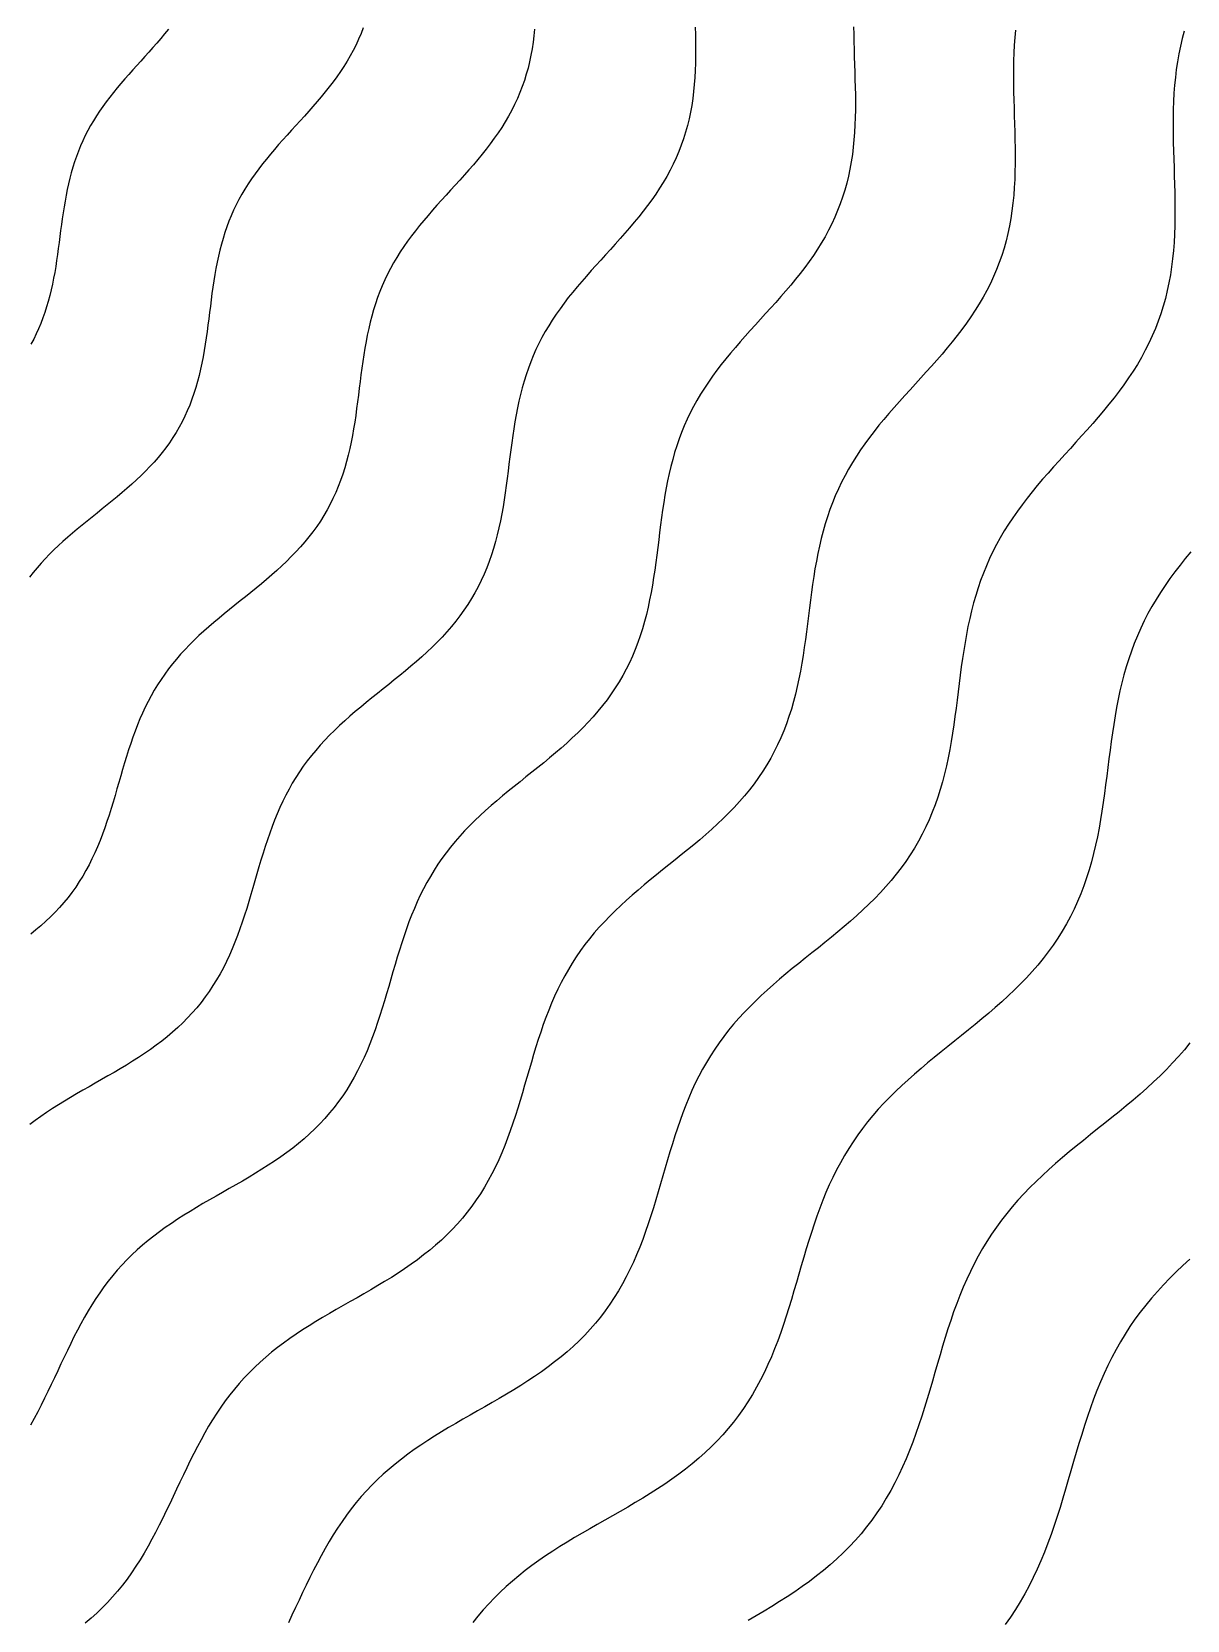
# Model space of a CAD drawing. Header units: millimetres. Extents: x -14.2 to 14.2, y -14.2 to 14.2.
# Drawn here: x 4.376 to 6.577, y -4.881 to -1.855 of the extents above; entities that cross this region are included whole.
import ezdxf

# ---------------------------------------------------------------- set-up
doc = ezdxf.new("R2010")
doc.units = ezdxf.units.MM
doc.layers.add('DOKU', color=8, linetype='Continuous')
doc.layers.add('KESIM', color=1, linetype='Continuous')

msp = doc.modelspace()

# ---------------------------------------------------------------- linework, layer by layer
at = {"layer": 'DOKU'}
for points in [[(5.6402, -1.8462), (5.6405, -1.86), (5.6408, -1.8737), (5.6409, -1.8874), (5.6408, -1.9011), (5.6406, -1.9147), (5.6401, -1.9283), (5.6394, -1.9418), (5.6384, -1.9552), (5.637, -1.9685), (5.6354, -1.9818), (5.6334, -1.9949), (5.6311, -2.0079), (5.6284, -2.0208), (5.6253, -2.0335), (5.6218, -2.0462), (5.6179, -2.0586), (5.6135, -2.0709), (5.6088, -2.0831), (5.6037, -2.0951), (5.5982, -2.107), (5.5923, -2.1187), (5.5859, -2.1303), (5.5793, -2.1417), (5.5723, -2.153), (5.5649, -2.1641), (5.5572, -2.1751), (5.5493, -2.1859), (5.5411, -2.1967), (5.5326, -2.2073), (5.524, -2.2178), (5.5151, -2.2283), (5.5061, -2.2386), (5.497, -2.2489), (5.4878, -2.2591), (5.4786, -2.2693), (5.4693, -2.2795), (5.4601, -2.2896), (5.4509, -2.2998), (5.4418, -2.3099), (5.4328, -2.3201), (5.4239, -2.3303), (5.4152, -2.3406), (5.4067, -2.3509), (5.3984, -2.3613), (5.3904, -2.3718), (5.3826, -2.3824), (5.3751, -2.3931), (5.3679, -2.404), (5.361, -2.415), (5.3545, -2.4261), (5.3482, -2.4373), (5.3424, -2.4487), (5.3368, -2.4603), (5.3316, -2.472), (5.3268, -2.4839), (5.3223, -2.496), (5.3181, -2.5082), (5.3142, -2.5205), (5.3106, -2.533), (5.3073, -2.5457), (5.3043, -2.5585), (5.3016, -2.5714), (5.299, -2.5845), (5.2967, -2.5977), (5.2945, -2.611), (5.2925, -2.6243), (5.2906, -2.6378), (5.2888, -2.6513), (5.2871, -2.6649), (5.2854, -2.6785), (5.2837, -2.6922), (5.2819, -2.7058), (5.2801, -2.7194), (5.2782, -2.733), (5.2762, -2.7466), (5.274, -2.7601), (5.2716, -2.7735), (5.269, -2.7868), (5.2662, -2.8001), (5.2631, -2.8132), (5.2597, -2.8261), (5.256, -2.839), (5.252, -2.8516), (5.2477, -2.8641), (5.243, -2.8764), (5.2379, -2.8885), (5.2325, -2.9004), (5.2267, -2.9121), (5.2205, -2.9236), (5.2139, -2.9349), (5.207, -2.946), (5.1996, -2.9568), (5.192, -2.9674), (5.1839, -2.9779), (5.1756, -2.9881), (5.1669, -2.9981), (5.1579, -3.008), (5.1486, -3.0176), (5.139, -3.0271), (5.1292, -3.0364), (5.1192, -3.0456), (5.109, -3.0547), (5.0986, -3.0636), (5.0882, -3.0724), (5.0776, -3.0811), (5.0669, -3.0898), (5.0562, -3.0984), (5.0454, -3.107), (5.0347, -3.1156), (5.024, -3.1241), (5.0134, -3.1327), (5.003, -3.1414), (4.9926, -3.1501), (4.9824, -3.1589), (4.9724, -3.1678), (4.9626, -3.1767), (4.953, -3.1859), (4.9436, -3.1951), (4.9346, -3.2045), (4.9257, -3.2141), (4.9172, -3.2239), (4.909, -3.2338), (4.9011, -3.244), (4.8935, -3.2543), (4.8862, -3.2649), (4.8793, -3.2756), (4.8726, -3.2866), (4.8663, -3.2978), (4.8602, -3.3092), (4.8545, -3.3208), (4.849, -3.3326), (4.8438, -3.3446), (4.8388, -3.3568), (4.834, -3.3691), (4.8295, -3.3816), (4.8251, -3.3943), (4.8209, -3.4071), (4.8168, -3.42), (4.8128, -3.433), (4.809, -3.446), (4.8051, -3.4592), (4.8013, -3.4724), (4.7975, -3.4856), (4.7936, -3.4988), (4.7897, -3.5119), (4.7857, -3.5251), (4.7815, -3.5382), (4.7773, -3.5511), (4.7728, -3.564), (4.7682, -3.5768), (4.7633, -3.5894), (4.7582, -3.6019), (4.7528, -3.6141), (4.7472, -3.6262), (4.7413, -3.6381), (4.735, -3.6497), (4.7284, -3.6612), (4.7215, -3.6723), (4.7143, -3.6832), (4.7068, -3.6939), (4.6988, -3.7043), (4.6906, -3.7144), (4.682, -3.7242), (4.6731, -3.7338), (4.6638, -3.7431), (4.6543, -3.7522), (4.6444, -3.761), (4.6342, -3.7695), (4.6238, -3.7778), (4.6131, -3.7859), (4.6022, -3.7938), (4.5911, -3.8014), (4.5797, -3.8089), (4.5683, -3.8163), (4.5566, -3.8235), (4.5449, -3.8305), (4.533, -3.8375), (4.5211, -3.8444), (4.5092, -3.8512), (4.4973, -3.858), (4.4853, -3.8648), (4.4735, -3.8716), (4.4617, -3.8785), (4.4499, -3.8854), (4.4383, -3.8923), (4.4269, -3.8994), (4.4156, -3.9066), (4.4045, -3.9139), (4.3936, -3.9215), (4.3829, -3.9291), (4.3725, -3.937)], [(5.942, -1.845), (5.9421, -1.8593), (5.9424, -1.8736), (5.9427, -1.888), (5.9432, -1.9024), (5.9436, -1.9169), (5.9441, -1.9314), (5.9445, -1.9458), (5.9449, -1.9603), (5.9452, -1.9748), (5.9453, -1.9893), (5.9452, -2.0037), (5.9449, -2.018), (5.9444, -2.0323), (5.9437, -2.0466), (5.9426, -2.0607), (5.9412, -2.0748), (5.9395, -2.0887), (5.9374, -2.1026), (5.935, -2.1163), (5.9321, -2.1298), (5.9288, -2.1433), (5.9251, -2.1566), (5.921, -2.1697), (5.9165, -2.1827), (5.9115, -2.1955), (5.9061, -2.2082), (5.9003, -2.2207), (5.894, -2.233), (5.8874, -2.2452), (5.8804, -2.2573), (5.873, -2.2691), (5.8652, -2.2809), (5.8571, -2.2924), (5.8488, -2.3039), (5.8401, -2.3152), (5.8312, -2.3264), (5.8221, -2.3375), (5.8127, -2.3485), (5.8033, -2.3594), (5.7937, -2.3703), (5.784, -2.381), (5.7742, -2.3918), (5.7645, -2.4025), (5.7547, -2.4132), (5.7451, -2.4239), (5.7354, -2.4346), (5.726, -2.4453), (5.7166, -2.456), (5.7074, -2.4669), (5.6985, -2.4778), (5.6897, -2.4887), (5.6813, -2.4998), (5.6731, -2.511), (5.6652, -2.5223), (5.6576, -2.5337), (5.6503, -2.5453), (5.6434, -2.557), (5.6369, -2.5689), (5.6307, -2.5809), (5.6248, -2.5931), (5.6193, -2.6054), (5.6142, -2.618), (5.6095, -2.6306), (5.605, -2.6435), (5.601, -2.6565), (5.5972, -2.6697), (5.5937, -2.6831), (5.5906, -2.6966), (5.5876, -2.7102), (5.585, -2.724), (5.5825, -2.7379), (5.5802, -2.7519), (5.5781, -2.766), (5.5761, -2.7802), (5.5742, -2.7944), (5.5724, -2.8087), (5.5706, -2.8231), (5.5688, -2.8374), (5.567, -2.8518), (5.565, -2.8662), (5.563, -2.8805), (5.5609, -2.8948), (5.5586, -2.909), (5.5561, -2.9232), (5.5533, -2.9372), (5.5503, -2.9512), (5.5471, -2.965), (5.5435, -2.9786), (5.5396, -2.9921), (5.5354, -3.0055), (5.5308, -3.0186), (5.5259, -3.0316), (5.5205, -3.0444), (5.5148, -3.0569), (5.5087, -3.0693), (5.5022, -3.0814), (5.4953, -3.0933), (5.4879, -3.1049), (5.4802, -3.1164), (5.4721, -3.1276), (5.4637, -3.1386), (5.4548, -3.1494), (5.4457, -3.1599), (5.4362, -3.1703), (5.4264, -3.1805), (5.4163, -3.1905), (5.406, -3.2003), (5.3955, -3.21), (5.3847, -3.2195), (5.3738, -3.2289), (5.3627, -3.2382), (5.3515, -3.2474), (5.3403, -3.2565), (5.329, -3.2656), (5.3177, -3.2747), (5.3064, -3.2837), (5.2952, -3.2927), (5.284, -3.3018), (5.2729, -3.3109), (5.262, -3.3201), (5.2513, -3.3293), (5.2407, -3.3387), (5.2304, -3.3482), (5.2203, -3.3578), (5.2104, -3.3675), (5.2008, -3.3775), (5.1916, -3.3876), (5.1826, -3.3979), (5.1739, -3.4083), (5.1656, -3.419), (5.1576, -3.4299), (5.1499, -3.4411), (5.1426, -3.4524), (5.1356, -3.464), (5.1289, -3.4758), (5.1225, -3.4878), (5.1164, -3.5), (5.1106, -3.5124), (5.1051, -3.5251), (5.0999, -3.5379), (5.0949, -3.5509), (5.0901, -3.5641), (5.0855, -3.5775), (5.081, -3.5909), (5.0767, -3.6045), (5.0726, -3.6182), (5.0685, -3.632), (5.0644, -3.6459), (5.0604, -3.6597), (5.0564, -3.6737), (5.0523, -3.6876), (5.0482, -3.7015), (5.0439, -3.7153), (5.0396, -3.7291), (5.0351, -3.7428), (5.0304, -3.7564), (5.0255, -3.7698), (5.0203, -3.7831), (5.015, -3.7962), (5.0093, -3.8092), (5.0034, -3.8219), (4.9971, -3.8344), (4.9905, -3.8467), (4.9836, -3.8587), (4.9763, -3.8705), (4.9687, -3.882), (4.9607, -3.8932), (4.9524, -3.9042), (4.9437, -3.9148), (4.9347, -3.9252), (4.9252, -3.9353), (4.9155, -3.9451), (4.9054, -3.9546), (4.895, -3.9639), (4.8843, -3.9729), (4.8733, -3.9817), (4.8621, -3.9902), (4.8506, -3.9985), (4.8388, -4.0066), (4.8269, -4.0145), (4.8148, -4.0222), (4.8025, -4.0298), (4.7901, -4.0372), (4.7777, -4.0446), (4.7651, -4.0518), (4.7525, -4.0591), (4.7399, -4.0662), (4.7274, -4.0734), (4.7149, -4.0805), (4.7024, -4.0877), (4.6901, -4.095), (4.6779, -4.1024), (4.6658, -4.1098), (4.6539, -4.1174), (4.6422, -4.1252), (4.6307, -4.1331), (4.6195, -4.1412), (4.6085, -4.1495), (4.5977, -4.158), (4.5872, -4.1668), (4.577, -4.1758), (4.5671, -4.185), (4.5575, -4.1945), (4.5482, -4.2043), (4.5392, -4.2144), (4.5304, -4.2247), (4.522, -4.2353), (4.5138, -4.2462), (4.5059, -4.2573), (4.4983, -4.2687), (4.4908, -4.2803), (4.4836, -4.2922), (4.4767, -4.3042), (4.4699, -4.3165), (4.4632, -4.329), (4.4567, -4.3416), (4.4504, -4.3543), (4.4441, -4.3672), (4.4379, -4.3802), (4.4317, -4.3932), (4.4256, -4.4063), (4.4194, -4.4194), (4.4132, -4.4325), (4.407, -4.4456), (4.4006, -4.4586), (4.3942, -4.4715), (4.3876, -4.4844), (4.3808, -4.497), (4.3739, -4.5096)], [(5.0077, -1.8474), (5.0035, -1.8583), (4.9989, -1.869), (4.994, -1.8796), (4.9887, -1.8901), (4.9831, -1.9004), (4.9771, -1.9105), (4.9709, -1.9206), (4.9643, -1.9305), (4.9575, -1.9403), (4.9504, -1.95), (4.9431, -1.9596), (4.9355, -1.9691), (4.9278, -1.9785), (4.9199, -1.9878), (4.9119, -1.997), (4.9038, -2.0062), (4.8956, -2.0153), (4.8873, -2.0244), (4.8791, -2.0335), (4.8708, -2.0425), (4.8626, -2.0515), (4.8545, -2.0606), (4.8464, -2.0697), (4.8385, -2.0788), (4.8308, -2.088), (4.8232, -2.0972), (4.8158, -2.1065), (4.8086, -2.1158), (4.8017, -2.1253), (4.795, -2.1349), (4.7886, -2.1445), (4.7824, -2.1543), (4.7766, -2.1642), (4.771, -2.1743), (4.7658, -2.1845), (4.7608, -2.1948), (4.7562, -2.2052), (4.7519, -2.2158), (4.7478, -2.2266), (4.7441, -2.2375), (4.7406, -2.2485), (4.7375, -2.2597), (4.7345, -2.2709), (4.7318, -2.2824), (4.7294, -2.2939), (4.7271, -2.3056), (4.725, -2.3173), (4.7231, -2.3292), (4.7213, -2.3411), (4.7196, -2.3531), (4.718, -2.3652), (4.7165, -2.3773), (4.715, -2.3894), (4.7134, -2.4016), (4.7119, -2.4138), (4.7103, -2.4259), (4.7085, -2.4381), (4.7067, -2.4502), (4.7048, -2.4622), (4.7027, -2.4742), (4.7003, -2.4861), (4.6978, -2.4979), (4.6951, -2.5096), (4.692, -2.5211), (4.6888, -2.5326), (4.6852, -2.5438), (4.6813, -2.555), (4.6771, -2.5659), (4.6726, -2.5768), (4.6677, -2.5874), (4.6626, -2.5978), (4.657, -2.6081), (4.6512, -2.6181), (4.645, -2.628), (4.6385, -2.6377), (4.6316, -2.6472), (4.6244, -2.6565), (4.617, -2.6656), (4.6092, -2.6746), (4.6012, -2.6833), (4.5929, -2.692), (4.5844, -2.7004), (4.5756, -2.7087), (4.5667, -2.7169), (4.5576, -2.725), (4.5484, -2.7329), (4.539, -2.7408), (4.5296, -2.7486), (4.52, -2.7563), (4.5105, -2.764), (4.5009, -2.7717), (4.4913, -2.7793), (4.4818, -2.787), (4.4724, -2.7946), (4.463, -2.8024), (4.4538, -2.8101), (4.4447, -2.818), (4.4357, -2.8259), (4.427, -2.8339), (4.4184, -2.842), (4.4101, -2.8503), (4.402, -2.8587), (4.3941, -2.8672), (4.3865, -2.8759), (4.3792, -2.8848), (4.3722, -2.8939)], [(5.3341, -1.8497), (5.3329, -1.8623), (5.3313, -1.8748), (5.3294, -1.8873), (5.3272, -1.8996), (5.3247, -1.9117), (5.3217, -1.9238), (5.3184, -1.9357), (5.3147, -1.9475), (5.3106, -1.9592), (5.3062, -1.9707), (5.3013, -1.9821), (5.2961, -1.9933), (5.2905, -2.0044), (5.2845, -2.0153), (5.2782, -2.0261), (5.2716, -2.0368), (5.2646, -2.0473), (5.2574, -2.0577), (5.2498, -2.068), (5.2421, -2.0781), (5.2341, -2.0882), (5.2259, -2.0981), (5.2175, -2.108), (5.209, -2.1178), (5.2004, -2.1275), (5.1917, -2.1372), (5.183, -2.1469), (5.1742, -2.1565), (5.1655, -2.1661), (5.1568, -2.1757), (5.1481, -2.1853), (5.1396, -2.1949), (5.1312, -2.2045), (5.123, -2.2143), (5.1149, -2.224), (5.1071, -2.2339), (5.0995, -2.2438), (5.0921, -2.2539), (5.085, -2.264), (5.0782, -2.2743), (5.0717, -2.2846), (5.0655, -2.2952), (5.0596, -2.3058), (5.0541, -2.3166), (5.0488, -2.3275), (5.0439, -2.3386), (5.0393, -2.3499), (5.035, -2.3613), (5.0311, -2.3728), (5.0274, -2.3845), (5.024, -2.3963), (5.0209, -2.4083), (5.0181, -2.4204), (5.0155, -2.4327), (5.0131, -2.445), (5.0109, -2.4575), (5.0088, -2.4701), (5.0069, -2.4827), (5.0051, -2.4955), (5.0034, -2.5083), (5.0018, -2.5211), (5.0002, -2.534), (4.9985, -2.5469), (4.9969, -2.5598), (4.9952, -2.5727), (4.9934, -2.5856), (4.9914, -2.5984), (4.9894, -2.6112), (4.9871, -2.6239), (4.9847, -2.6365), (4.982, -2.649), (4.9791, -2.6614), (4.9759, -2.6736), (4.9724, -2.6858), (4.9686, -2.6977), (4.9645, -2.7095), (4.96, -2.7212), (4.9552, -2.7326), (4.9501, -2.7439), (4.9446, -2.755), (4.9388, -2.7658), (4.9325, -2.7765), (4.926, -2.787), (4.9191, -2.7972), (4.9118, -2.8073), (4.9042, -2.8172), (4.8963, -2.8269), (4.888, -2.8364), (4.8795, -2.8457), (4.8707, -2.8548), (4.8617, -2.8638), (4.8524, -2.8726), (4.843, -2.8813), (4.8333, -2.8898), (4.8235, -2.8983), (4.8136, -2.9066), (4.8036, -2.9149), (4.7935, -2.9231), (4.7833, -2.9312), (4.7732, -2.9393), (4.763, -2.9474), (4.7529, -2.9556), (4.7429, -2.9637), (4.733, -2.9719), (4.7232, -2.9801), (4.7135, -2.9884), (4.7041, -2.9968), (4.6948, -3.0053), (4.6857, -3.0139), (4.6769, -3.0227), (4.6683, -3.0316), (4.6599, -3.0407), (4.6519, -3.0499), (4.6441, -3.0593), (4.6366, -3.0689), (4.6295, -3.0787), (4.6226, -3.0887), (4.616, -3.0989), (4.6097, -3.1093), (4.6037, -3.1199), (4.598, -3.1306), (4.5925, -3.1416), (4.5873, -3.1528), (4.5824, -3.1641), (4.5777, -3.1756), (4.5732, -3.1873), (4.5689, -3.1991), (4.5647, -3.2111), (4.5607, -3.2232), (4.5569, -3.2354), (4.5531, -3.2477), (4.5494, -3.2601), (4.5458, -3.2725), (4.5422, -3.285), (4.5386, -3.2975), (4.5349, -3.31), (4.5312, -3.3224), (4.5274, -3.3349), (4.5235, -3.3472), (4.5195, -3.3595), (4.5153, -3.3717), (4.5109, -3.3838), (4.5063, -3.3957), (4.5014, -3.4075), (4.4964, -3.4191), (4.491, -3.4305), (4.4854, -3.4418), (4.4795, -3.4528), (4.4733, -3.4636), (4.4668, -3.4741), (4.4599, -3.4845), (4.4528, -3.4946), (4.4453, -3.5044), (4.4375, -3.5139), (4.4293, -3.5233), (4.4209, -3.5323), (4.4122, -3.5411), (4.4031, -3.5497), (4.3938, -3.558), (4.3842, -3.5661), (4.3743, -3.5739)], [(4.6366, -1.8498), (4.6294, -1.8587), (4.6221, -1.8674), (4.6146, -1.8761), (4.607, -1.8848), (4.5994, -1.8934), (4.5917, -1.9019), (4.584, -1.9105), (4.5763, -1.919), (4.5686, -1.9275), (4.561, -1.936), (4.5535, -1.9446), (4.5462, -1.9532), (4.5389, -1.9618), (4.5318, -1.9705), (4.5249, -1.9792), (4.5182, -1.9881), (4.5117, -1.997), (4.5055, -2.006), (4.4995, -2.0151), (4.4937, -2.0243), (4.4882, -2.0336), (4.483, -2.043), (4.4781, -2.0526), (4.4735, -2.0623), (4.4691, -2.0721), (4.465, -2.0821), (4.4612, -2.0922), (4.4577, -2.1024), (4.4544, -2.1127), (4.4514, -2.1232), (4.4486, -2.1338), (4.4461, -2.1445), (4.4437, -2.1554), (4.4416, -2.1663), (4.4396, -2.1773), (4.4377, -2.1884), (4.436, -2.1996), (4.4343, -2.2109), (4.4328, -2.2222), (4.4313, -2.2335), (4.4298, -2.2449), (4.4283, -2.2563), (4.4268, -2.2677), (4.4252, -2.2791), (4.4236, -2.2905), (4.4218, -2.3018), (4.4199, -2.3131), (4.4179, -2.3244), (4.4157, -2.3355), (4.4133, -2.3466), (4.4106, -2.3575), (4.4078, -2.3684), (4.4046, -2.3791), (4.4013, -2.3897), (4.3976, -2.4001), (4.3936, -2.4104), (4.3894, -2.4206), (4.3848, -2.4305), (4.3799, -2.4403), (4.3747, -2.45)], [(6.2503, -1.8514), (6.2489, -1.8659), (6.2479, -1.8804), (6.2471, -1.895), (6.2466, -1.9098), (6.2463, -1.9246), (6.2462, -1.9395), (6.2464, -1.9545), (6.2466, -1.9696), (6.247, -1.9847), (6.2475, -1.9998), (6.248, -2.015), (6.2484, -2.0302), (6.2489, -2.0455), (6.2493, -2.0607), (6.2495, -2.0759), (6.2497, -2.0911), (6.2496, -2.1063), (6.2493, -2.1214), (6.2488, -2.1364), (6.248, -2.1514), (6.2469, -2.1662), (6.2454, -2.181), (6.2436, -2.1957), (6.2414, -2.2102), (6.2388, -2.2246), (6.2358, -2.2389), (6.2324, -2.253), (6.2285, -2.267), (6.2242, -2.2808), (6.2194, -2.2945), (6.2142, -2.3079), (6.2085, -2.3213), (6.2024, -2.3344), (6.1958, -2.3474), (6.1888, -2.3602), (6.1814, -2.3728), (6.1737, -2.3853), (6.1655, -2.3976), (6.157, -2.4098), (6.1482, -2.4218), (6.1391, -2.4337), (6.1297, -2.4455), (6.1201, -2.4572), (6.1103, -2.4687), (6.1004, -2.4802), (6.0903, -2.4916), (6.0801, -2.5029), (6.0699, -2.5142), (6.0596, -2.5255), (6.0494, -2.5367), (6.0392, -2.548), (6.0291, -2.5592), (6.0191, -2.5705), (6.0093, -2.5818), (5.9997, -2.5932), (5.9902, -2.6046), (5.981, -2.6162), (5.9721, -2.6278), (5.9635, -2.6396), (5.9552, -2.6514), (5.9472, -2.6634), (5.9396, -2.6756), (5.9324, -2.6879), (5.9255, -2.7004), (5.9189, -2.713), (5.9128, -2.7258), (5.907, -2.7388), (5.9017, -2.752), (5.8967, -2.7653), (5.892, -2.7789), (5.8877, -2.7925), (5.8838, -2.8064), (5.8801, -2.8204), (5.8768, -2.8346), (5.8737, -2.849), (5.8709, -2.8634), (5.8683, -2.878), (5.8659, -2.8928), (5.8637, -2.9076), (5.8616, -2.9225), (5.8596, -2.9375), (5.8577, -2.9525), (5.8558, -2.9676), (5.8539, -2.9827), (5.852, -2.9978), (5.85, -3.0129), (5.8479, -3.028), (5.8456, -3.043), (5.8432, -3.058), (5.8405, -3.0729), (5.8377, -3.0876), (5.8345, -3.1023), (5.8311, -3.1168), (5.8274, -3.1311), (5.8233, -3.1453), (5.8188, -3.1594), (5.814, -3.1732), (5.8088, -3.1868), (5.8032, -3.2002), (5.7972, -3.2134), (5.7907, -3.2264), (5.7839, -3.2391), (5.7766, -3.2516), (5.7689, -3.2639), (5.7608, -3.2759), (5.7523, -3.2877), (5.7434, -3.2993), (5.7341, -3.3106), (5.7245, -3.3217), (5.7145, -3.3326), (5.7042, -3.3433), (5.6937, -3.3538), (5.6828, -3.3641), (5.6717, -3.3743), (5.6604, -3.3843), (5.6489, -3.3942), (5.6373, -3.404), (5.6255, -3.4137), (5.6137, -3.4233), (5.6018, -3.4328), (5.59, -3.4423), (5.5781, -3.4518), (5.5663, -3.4613), (5.5545, -3.4709), (5.5429, -3.4804), (5.5314, -3.4901), (5.5201, -3.4998), (5.509, -3.5096), (5.4982, -3.5196), (5.4875, -3.5297), (5.4772, -3.54), (5.4671, -3.5504), (5.4574, -3.561), (5.4479, -3.5718), (5.4388, -3.5828), (5.4301, -3.5941), (5.4217, -3.6056), (5.4136, -3.6172), (5.4059, -3.6292), (5.3985, -3.6413), (5.3915, -3.6537), (5.3848, -3.6664), (5.3784, -3.6792), (5.3723, -3.6923), (5.3665, -3.7056), (5.361, -3.7191), (5.3557, -3.7327), (5.3507, -3.7466), (5.3459, -3.7606), (5.3412, -3.7748), (5.3367, -3.7891), (5.3323, -3.8035), (5.328, -3.818), (5.3237, -3.8325), (5.3195, -3.8471), (5.3152, -3.8617), (5.311, -3.8764), (5.3066, -3.891), (5.3022, -3.9055), (5.2976, -3.92), (5.2929, -3.9344), (5.2879, -3.9487), (5.2828, -3.9628), (5.2774, -3.9768), (5.2717, -3.9906), (5.2658, -4.0042), (5.2595, -4.0176), (5.253, -4.0307), (5.246, -4.0436), (5.2388, -4.0563), (5.2311, -4.0687), (5.2231, -4.0807), (5.2147, -4.0925), (5.206, -4.1041), (5.1968, -4.1153), (5.1873, -4.1262), (5.1774, -4.1368), (5.1672, -4.1471), (5.1566, -4.1571), (5.1456, -4.1669), (5.1344, -4.1763), (5.1228, -4.1855), (5.111, -4.1945), (5.0989, -4.2032), (5.0866, -4.2117), (5.074, -4.22), (5.0613, -4.2281), (5.0484, -4.2361), (5.0354, -4.2439), (5.0223, -4.2517), (5.0091, -4.2593), (4.9959, -4.2669), (4.9826, -4.2744), (4.9694, -4.2819), (4.9563, -4.2895), (4.9432, -4.297), (4.9302, -4.3047), (4.9174, -4.3124), (4.9047, -4.3203), (4.8922, -4.3282), (4.8799, -4.3364), (4.8678, -4.3447), (4.856, -4.3532), (4.8444, -4.3619), (4.8331, -4.3709), (4.8221, -4.3801), (4.8114, -4.3896), (4.801, -4.3993), (4.7909, -4.4093), (4.7811, -4.4196), (4.7716, -4.4302), (4.7624, -4.441), (4.7535, -4.4522), (4.7449, -4.4636), (4.7366, -4.4753), (4.7286, -4.4872), (4.7208, -4.4995), (4.7132, -4.5119), (4.7059, -4.5246), (4.6987, -4.5375), (4.6917, -4.5506), (4.6849, -4.5639), (4.6782, -4.5773), (4.6716, -4.5908), (4.6651, -4.6044), (4.6586, -4.6181), (4.6522, -4.6319), (4.6457, -4.6457), (4.6392, -4.6595), (4.6326, -4.6732), (4.6259, -4.6869), (4.6191, -4.7005), (4.6122, -4.714), (4.6051, -4.7273), (4.5978, -4.7404), (4.5903, -4.7534), (4.5826, -4.7661), (4.5746, -4.7787), (4.5663, -4.7909), (4.5577, -4.8029), (4.5489, -4.8145), (4.5397, -4.8259), (4.5302, -4.8369), (4.5204, -4.8476), (4.5103, -4.8579), (4.4999, -4.8679), (4.4891, -4.8776), (4.478, -4.8868)], [(6.5716, -1.8534), (6.5678, -1.8678), (6.5644, -1.8823), (6.5614, -1.897), (6.5588, -1.9117), (6.5566, -1.9266), (6.5548, -1.9416), (6.5533, -1.9567), (6.5522, -1.972), (6.5514, -1.9873), (6.5508, -2.0028), (6.5505, -2.0183), (6.5505, -2.034), (6.5506, -2.0497), (6.5509, -2.0655), (6.5513, -2.0813), (6.5518, -2.0972), (6.5523, -2.1132), (6.5528, -2.1291), (6.5533, -2.1451), (6.5537, -2.1611), (6.5539, -2.177), (6.5541, -2.193), (6.554, -2.2088), (6.5537, -2.2247), (6.5532, -2.2405), (6.5523, -2.2561), (6.5511, -2.2717), (6.5496, -2.2872), (6.5477, -2.3026), (6.5454, -2.3179), (6.5427, -2.333), (6.5395, -2.3479), (6.5359, -2.3628), (6.5319, -2.3774), (6.5273, -2.3919), (6.5223, -2.4062), (6.5168, -2.4204), (6.5109, -2.4343), (6.5044, -2.4481), (6.4976, -2.4617), (6.4903, -2.4751), (6.4825, -2.4884), (6.4743, -2.5015), (6.4658, -2.5144), (6.4569, -2.5272), (6.4477, -2.5398), (6.4381, -2.5523), (6.4283, -2.5646), (6.4182, -2.5769), (6.408, -2.589), (6.3975, -2.601), (6.3869, -2.613), (6.3763, -2.6249), (6.3655, -2.6367), (6.3548, -2.6485), (6.344, -2.6603), (6.3333, -2.6721), (6.3228, -2.6839), (6.3123, -2.6957), (6.302, -2.7075), (6.2919, -2.7195), (6.282, -2.7315), (6.2724, -2.7436), (6.263, -2.7558), (6.254, -2.7681), (6.2453, -2.7806), (6.2369, -2.7932), (6.2289, -2.8059), (6.2213, -2.8188), (6.2141, -2.8319), (6.2072, -2.8452), (6.2008, -2.8586), (6.1948, -2.8722), (6.1891, -2.886), (6.1839, -2.9), (6.179, -2.9142), (6.1745, -2.9286), (6.1703, -2.9431), (6.1665, -2.9578), (6.163, -2.9727), (6.1598, -2.9877), (6.1569, -3.0029), (6.1542, -3.0182), (6.1516, -3.0337), (6.1493, -3.0492), (6.1471, -3.0648), (6.145, -3.0806), (6.143, -3.0963), (6.141, -3.1122), (6.139, -3.128), (6.137, -3.1438), (6.1349, -3.1597), (6.1327, -3.1755), (6.1303, -3.1912), (6.1278, -3.2069), (6.125, -3.2225), (6.122, -3.238), (6.1187, -3.2534), (6.1151, -3.2686), (6.1112, -3.2837), (6.1069, -3.2985), (6.1022, -3.3132), (6.0972, -3.3278), (6.0917, -3.342), (6.0859, -3.3561), (6.0795, -3.3699), (6.0728, -3.3835), (6.0656, -3.3969), (6.058, -3.41), (6.0499, -3.4229), (6.0414, -3.4355), (6.0325, -3.4478), (6.0231, -3.46), (6.0134, -3.4719), (6.0033, -3.4835), (5.9929, -3.4949), (5.9821, -3.5062), (5.971, -3.5172), (5.9596, -3.528), (5.948, -3.5387), (5.9361, -3.5492), (5.9241, -3.5595), (5.9119, -3.5698), (5.8995, -3.5799), (5.8871, -3.59), (5.8747, -3.6), (5.8622, -3.61), (5.8498, -3.6199), (5.8374, -3.6299), (5.8251, -3.6399), (5.8129, -3.6499), (5.8008, -3.6601), (5.789, -3.6703), (5.7774, -3.6806), (5.7659, -3.691), (5.7548, -3.7016), (5.744, -3.7124), (5.7334, -3.7233), (5.7232, -3.7344), (5.7133, -3.7458), (5.7037, -3.7574), (5.6945, -3.7691), (5.6857, -3.7812), (5.6773, -3.7934), (5.6692, -3.8059), (5.6614, -3.8187), (5.6541, -3.8317), (5.647, -3.8449), (5.6403, -3.8584), (5.634, -3.8721), (5.6279, -3.8861), (5.6221, -3.9002), (5.6166, -3.9145), (5.6113, -3.9291), (5.6062, -3.9438), (5.6013, -3.9586), (5.5966, -3.9736), (5.592, -3.9887), (5.5875, -4.0039), (5.583, -4.0192), (5.5786, -4.0345), (5.5741, -4.0498), (5.5696, -4.0652), (5.5651, -4.0805), (5.5604, -4.0958), (5.5556, -4.1109), (5.5507, -4.126), (5.5455, -4.141), (5.5401, -4.1558), (5.5344, -4.1705), (5.5285, -4.185), (5.5223, -4.1992), (5.5157, -4.2133), (5.5088, -4.2271), (5.5016, -4.2406), (5.4939, -4.2539), (5.4859, -4.2668), (5.4775, -4.2795), (5.4687, -4.2919), (5.4595, -4.3039), (5.4499, -4.3157), (5.44, -4.3271), (5.4296, -4.3383), (5.4188, -4.3491), (5.4077, -4.3596), (5.3963, -4.3698), (5.3845, -4.3797), (5.3724, -4.3894), (5.3599, -4.3988), (5.3472, -4.4079), (5.3343, -4.4169), (5.3212, -4.4256), (5.3078, -4.4341), (5.2943, -4.4424), (5.2806, -4.4507), (5.2669, -4.4588), (5.2531, -4.4668), (5.2392, -4.4747), (5.2253, -4.4826), (5.2115, -4.4905), (5.1977, -4.4984), (5.1839, -4.5063), (5.1703, -4.5143), (5.1569, -4.5224), (5.1436, -4.5307), (5.1305, -4.539), (5.1176, -4.5476), (5.1049, -4.5563), (5.0925, -4.5652), (5.0804, -4.5744), (5.0685, -4.5838), (5.057, -4.5934), (5.0457, -4.6034), (5.0348, -4.6136), (5.0242, -4.6241), (5.0139, -4.6348), (5.004, -4.6459), (4.9944, -4.6573), (4.985, -4.669), (4.976, -4.681), (4.9673, -4.6933), (4.9589, -4.7058), (4.9507, -4.7186), (4.9428, -4.7317), (4.9351, -4.745), (4.9276, -4.7585), (4.9203, -4.7722), (4.9131, -4.7861), (4.9061, -4.8002), (4.8992, -4.8144), (4.8923, -4.8287), (4.8855, -4.8431), (4.8788, -4.8575), (4.872, -4.872), (4.8651, -4.8864)], [(6.5841, -2.8458), (6.5738, -2.8583), (6.5637, -2.871), (6.5539, -2.8838), (6.5444, -2.8967), (6.5353, -2.9097), (6.5266, -2.9229), (6.5182, -2.9362), (6.5102, -2.9497), (6.5027, -2.9634), (6.4955, -2.9773), (6.4888, -2.9914), (6.4825, -3.0056), (6.4766, -3.0201), (6.4711, -3.0347), (6.466, -3.0495), (6.4613, -3.0646), (6.4569, -3.0798), (6.4529, -3.0952), (6.4493, -3.1108), (6.4459, -3.1265), (6.4428, -3.1424), (6.44, -3.1584), (6.4374, -3.1746), (6.4349, -3.1908), (6.4326, -3.2072), (6.4304, -3.2236), (6.4283, -3.2401), (6.4262, -3.2567), (6.4242, -3.2733), (6.422, -3.2899), (6.4198, -3.3064), (6.4175, -3.323), (6.415, -3.3395), (6.4124, -3.3559), (6.4095, -3.3722), (6.4063, -3.3884), (6.4029, -3.4045), (6.3991, -3.4204), (6.395, -3.4362), (6.3905, -3.4517), (6.3857, -3.4671), (6.3804, -3.4823), (6.3747, -3.4973), (6.3685, -3.512), (6.3619, -3.5265), (6.3548, -3.5407), (6.3473, -3.5547), (6.3393, -3.5684), (6.3309, -3.5818), (6.322, -3.595), (6.3127, -3.608), (6.3029, -3.6207), (6.2927, -3.6331), (6.2821, -3.6453), (6.2712, -3.6573), (6.2599, -3.669), (6.2483, -3.6805), (6.2364, -3.6919), (6.2242, -3.703), (6.2118, -3.714), (6.1992, -3.7249), (6.1864, -3.7356), (6.1735, -3.7462), (6.1606, -3.7567), (6.1475, -3.7672), (6.1345, -3.7777), (6.1215, -3.7881), (6.1085, -3.7985), (6.0956, -3.809), (6.0829, -3.8195), (6.0703, -3.83), (6.0579, -3.8407), (6.0457, -3.8515), (6.0337, -3.8624), (6.0221, -3.8735), (6.0107, -3.8848), (5.9997, -3.8962), (5.989, -3.9079), (5.9786, -3.9198), (5.9686, -3.9319), (5.959, -3.9442), (5.9498, -3.9568), (5.9409, -3.9696), (5.9325, -3.9827), (5.9244, -3.996), (5.9167, -4.0096), (5.9093, -4.0235), (5.9023, -4.0376), (5.8956, -4.052), (5.8893, -4.0665), (5.8832, -4.0813), (5.8775, -4.0964), (5.8719, -4.1116), (5.8666, -4.1269), (5.8615, -4.1425), (5.8565, -4.1582), (5.8517, -4.174), (5.847, -4.1899), (5.8423, -4.2059), (5.8377, -4.2219), (5.833, -4.2379), (5.8283, -4.254), (5.8236, -4.27), (5.8187, -4.286), (5.8136, -4.3019), (5.8084, -4.3177), (5.803, -4.3333), (5.7974, -4.3488), (5.7915, -4.3642), (5.7853, -4.3793), (5.7787, -4.3943), (5.7719, -4.4089), (5.7647, -4.4234), (5.7571, -4.4375), (5.7491, -4.4514), (5.7407, -4.465), (5.7319, -4.4783), (5.7227, -4.4912), (5.7131, -4.5038), (5.7031, -4.5161), (5.6926, -4.5281), (5.6818, -4.5398), (5.6705, -4.5511), (5.6589, -4.5621), (5.6469, -4.5728), (5.6345, -4.5832), (5.6219, -4.5933), (5.6089, -4.6031), (5.5956, -4.6127), (5.5821, -4.622), (5.5683, -4.6311), (5.5543, -4.64), (5.5402, -4.6488), (5.5259, -4.6574), (5.5115, -4.6658), (5.497, -4.6742), (5.4825, -4.6825), (5.468, -4.6908), (5.4535, -4.699), (5.4391, -4.7073), (5.4247, -4.7156), (5.4105, -4.724), (5.3964, -4.7325), (5.3825, -4.7411), (5.3687, -4.7499), (5.3552, -4.7588), (5.342, -4.7679), (5.329, -4.7772), (5.3163, -4.7868), (5.3039, -4.7967), (5.2918, -4.8068), (5.2801, -4.8172), (5.2687, -4.8278), (5.2576, -4.8388), (5.2468, -4.8501), (5.2364, -4.8617), (5.2263, -4.8736), (5.2166, -4.8859)], [(6.5826, -3.7814), (6.572, -3.7943), (6.561, -3.8071), (6.5495, -3.8196), (6.5377, -3.8318), (6.5256, -3.8439), (6.5132, -3.8557), (6.5005, -3.8674), (6.4875, -3.8788), (6.4743, -3.8902), (6.461, -3.9014), (6.4475, -3.9125), (6.434, -3.9235), (6.4204, -3.9344), (6.4068, -3.9453), (6.3931, -3.9562), (6.3796, -3.9671), (6.3661, -3.978), (6.3528, -3.989), (6.3397, -4), (6.3267, -4.0112), (6.314, -4.0225), (6.3015, -4.0339), (6.2894, -4.0455), (6.2775, -4.0572), (6.266, -4.0692), (6.2548, -4.0813), (6.244, -4.0937), (6.2335, -4.1064), (6.2235, -4.1192), (6.2139, -4.1324), (6.2046, -4.1458), (6.1958, -4.1595), (6.1873, -4.1734), (6.1793, -4.1876), (6.1716, -4.2021), (6.1643, -4.2168), (6.1573, -4.2318), (6.1507, -4.247), (6.1443, -4.2625), (6.1383, -4.2782), (6.1325, -4.294), (6.127, -4.3101), (6.1216, -4.3263), (6.1165, -4.3427), (6.1114, -4.3592), (6.1065, -4.3758), (6.1016, -4.3925), (6.0968, -4.4093), (6.0919, -4.426), (6.087, -4.4428), (6.082, -4.4595), (6.0769, -4.4762), (6.0717, -4.4928), (6.0662, -4.5093), (6.0606, -4.5257), (6.0547, -4.5419), (6.0485, -4.5579), (6.042, -4.5737), (6.0352, -4.5893), (6.0281, -4.6046), (6.0205, -4.6197), (6.0126, -4.6345), (6.0042, -4.649), (5.9955, -4.6632), (5.9863, -4.677), (5.9767, -4.6905), (5.9667, -4.7037), (5.9562, -4.7166), (5.9453, -4.7291), (5.9339, -4.7412), (5.9222, -4.7531), (5.9101, -4.7646), (5.8975, -4.7757), (5.8846, -4.7866), (5.8714, -4.7971), (5.8578, -4.8074), (5.8439, -4.8174), (5.8298, -4.8271), (5.8154, -4.8366), (5.8008, -4.846), (5.7861, -4.8551), (5.7712, -4.8641), (5.7561, -4.8729), (5.741, -4.8817)], [(6.5823, -4.1934), (6.5693, -4.2053), (6.5566, -4.2174), (6.5443, -4.2296), (6.5323, -4.2421), (6.5206, -4.2548), (6.5093, -4.2677), (6.4985, -4.2809), (6.488, -4.2943), (6.4779, -4.308), (6.4683, -4.322), (6.4591, -4.3362), (6.4503, -4.3508), (6.4419, -4.3656), (6.4339, -4.3807), (6.4262, -4.396), (6.419, -4.4116), (6.4121, -4.4275), (6.4055, -4.4436), (6.3992, -4.46), (6.3931, -4.4765), (6.3874, -4.4933), (6.3818, -4.5102), (6.3764, -4.5273), (6.3711, -4.5445), (6.366, -4.5618), (6.3609, -4.5792), (6.3558, -4.5966), (6.3508, -4.6141), (6.3457, -4.6316), (6.3405, -4.649), (6.3352, -4.6664), (6.3297, -4.6837), (6.324, -4.7009), (6.3181, -4.718), (6.312, -4.7349), (6.3056, -4.7516), (6.2988, -4.7681), (6.2917, -4.7843), (6.2842, -4.8003), (6.2764, -4.816), (6.2681, -4.8314), (6.2594, -4.8466), (6.2503, -4.8613), (6.2407, -4.8758), (6.2307, -4.8899)]]:
    msp.add_lwpolyline(points, dxfattribs=at)
at = {"layer": 'KESIM'}
msp.add_circle((0, 0), 14.25, dxfattribs=at)

doc.saveas('drawing.dxf')
